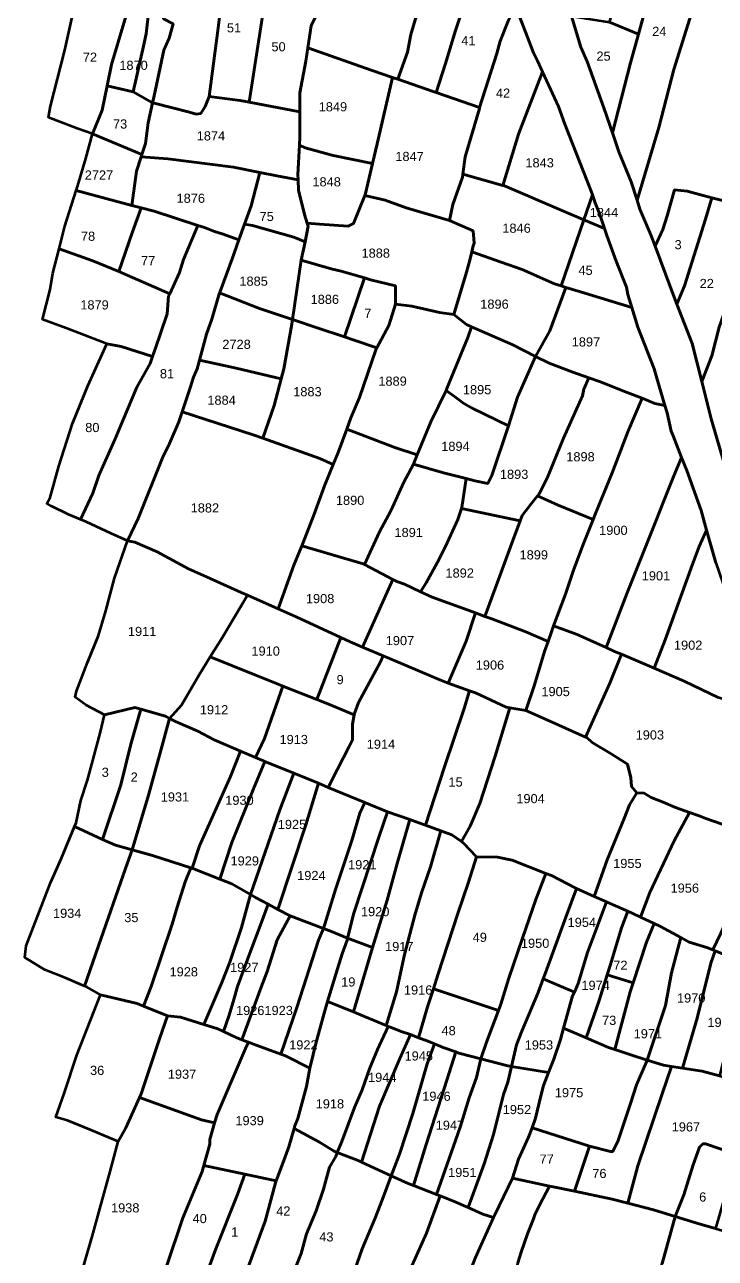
# Model space of a CAD drawing. Header units: inches. Extents: x -340598 to -226850, y -167010 to -59860.
# Drawn here: x -309323 to -299516, y -119672 to -102163 of the extents above; entities that cross this region are included whole.
import ezdxf

# ---------------------------------------------------------------- set-up
doc = ezdxf.new("R2010")
doc.units = ezdxf.units.IN
doc.header["$MEASUREMENT"] = 0
doc.layers.add('PDF6_Geometry', color=9, linetype='Continuous', true_color=0x808080)
doc.layers.add('PDF6_Text', color=7, linetype='Continuous', true_color=0xffffff)
doc.styles.add('PDF Arial', font='arial.ttf')

msp = doc.modelspace()

# ---------------------------------------------------------------- linework, layer by layer
at = {"layer": 'PDF6_Geometry', "color": 1, "lineweight": 53}
for points in [[(-304313, -99723), (-303513, -99929), (-303127, -100048), (-303234, -100276), (-303273, -100460), (-303666, -101704), (-303839, -102302), (-303887, -102553), (-304024, -102938), (-304099, -102913), (-304387, -102813), (-305301, -102492), (-305253, -102177), (-305109, -101878), (-304945, -101637), (-304930, -101599), (-304782, -101232), (-304629, -100750), (-304408, -100045)], [(-303013, -99808), (-303013, -99987), (-302830, -100623), (-302744, -100835), (-302703, -100940), (-302763, -101028), (-302859, -101202), (-302916, -101337), (-303137, -102031), (-303204, -102244), (-303348, -102716), (-303480, -103126), (-303521, -103112), (-304024, -102938), (-303887, -102553), (-303839, -102302), (-303666, -101704), (-303273, -100460), (-303234, -100276), (-303127, -100048)], [(-300352, -99965), (-300176, -100014), (-299937, -100094), (-300032, -100419), (-300176, -100882), (-300205, -100959), (-300397, -101548), (-300512, -101953), (-300609, -102298), (-301021, -102127), (-300724, -101201), (-300484, -100410)], [(-299937, -100094), (-299888, -100110), (-299849, -100120), (-299333, -100270), (-299455, -100641), (-299531, -100862), (-299829, -101923), (-300107, -102801), (-300319, -103621), (-300628, -104653), (-300712, -104393), (-300886, -103969), (-300977, -103700), (-300723, -102705), (-300609, -102298), (-300512, -101953), (-300397, -101548), (-300205, -100959), (-300176, -100882), (-300032, -100419)], [(-307521, -100876), (-307485, -100886), (-307218, -100948), (-307154, -100963), (-307273, -101542), (-307350, -102082), (-307215, -102149), (-307272, -102352), (-307349, -102526), (-307484, -103172), (-307506, -103272), (-307782, -103114), (-307638, -102468), (-307599, -102294), (-307561, -101957), (-307837, -101889), (-307658, -101320)], [(-307154, -100963), (-306783, -101050), (-306444, -101157), (-306428, -101162), (-306494, -101561), (-306580, -102246), (-306705, -103181), (-306762, -103326), (-306820, -103422), (-306887, -103432), (-306983, -103403), (-307484, -103278), (-307506, -103272), (-307484, -103172), (-307349, -102526), (-307272, -102352), (-307215, -102149), (-307350, -102082), (-307273, -101542)], [(-302703, -100940), (-302570, -101279), (-302378, -101838), (-302354, -101899), (-302454, -102099), (-302570, -102398), (-302618, -102571), (-302863, -103340), (-303480, -103126), (-303348, -102716), (-303204, -102244), (-303137, -102031), (-302916, -101337), (-302859, -101202), (-302763, -101028)], [(-306428, -101162), (-306263, -101213), (-306061, -101281), (-305793, -101355), (-305859, -101589), (-305907, -101792), (-306136, -103262), (-306262, -103239), (-306705, -103181), (-306580, -102246), (-306494, -101561)], [(-305793, -101355), (-305503, -101435), (-305119, -101521), (-305092, -101532), (-304930, -101599), (-304945, -101637), (-305109, -101878), (-305253, -102177), (-305301, -102492), (-305330, -102679), (-305416, -103132), (-305416, -103398), (-306136, -103262), (-305907, -101792), (-305859, -101589)], [(-308571, -101726), (-308227, -101796), (-308148, -101812), (-307837, -101889), (-307917, -102140), (-308090, -102729), (-308153, -103033), (-308224, -103375), (-308358, -103712), (-308580, -103635), (-308984, -103481), (-308955, -103317), (-308753, -102526), (-308648, -102054)], [(-307837, -101889), (-307561, -101957), (-307599, -102294), (-307638, -102468), (-307782, -103114), (-308153, -103033), (-308090, -102729), (-307917, -102140)], [(-302354, -101899), (-302185, -102339), (-302098, -102561), (-302041, -102677), (-301969, -102832), (-302309, -103719), (-302532, -104446), (-303101, -104284), (-303069, -104037), (-302867, -103353), (-302863, -103340), (-302618, -102571), (-302570, -102398), (-302454, -102099)], [(-301561, -102042), (-301021, -102127), (-300609, -102298), (-300723, -102705), (-300977, -103700), (-301098, -103342), (-301338, -102686), (-301425, -102484)], [(-305301, -102492), (-304387, -102813), (-304099, -102913), (-304319, -103855), (-304384, -104133), (-304944, -104019), (-305339, -103913), (-305422, -103873), (-305416, -103759), (-305416, -103556), (-305416, -103398), (-305416, -103132), (-305330, -102679)], [(-304099, -102913), (-304024, -102938), (-303521, -103112), (-303480, -103126), (-302863, -103340), (-302867, -103353), (-303069, -104037), (-303101, -104284), (-303107, -104327), (-303242, -104713), (-303289, -104944), (-303905, -104761), (-304203, -104655), (-304493, -104586), (-304482, -104559), (-304384, -104133), (-304319, -103855)], [(-301969, -102832), (-301742, -103323), (-301655, -103574), (-301280, -104528), (-301262, -104577), (-301385, -104931), (-301674, -104808), (-302511, -104452), (-302532, -104446), (-302309, -103719)], [(-308153, -103033), (-307782, -103114), (-307506, -103272), (-307570, -103558), (-307608, -103847), (-307658, -104003), (-308358, -103712), (-308224, -103375)], [(-306705, -103181), (-306262, -103239), (-306136, -103262), (-305416, -103398), (-305416, -103556), (-305416, -103759), (-305422, -103873), (-305444, -104289), (-305441, -104365), (-305742, -104309), (-305985, -104260), (-306358, -104184), (-307291, -104069), (-307669, -104040), (-307658, -104003), (-307608, -103847), (-307570, -103558), (-307506, -103272), (-307484, -103278), (-306983, -103403), (-306887, -103432), (-306820, -103422), (-306762, -103326)], [(-308358, -103712), (-307658, -104003), (-307669, -104040), (-307733, -104242), (-307802, -104727), (-308592, -104518), (-308570, -104445), (-308454, -104060)], [(-305422, -103873), (-305339, -103913), (-304944, -104019), (-304384, -104133), (-304482, -104559), (-304493, -104586), (-304655, -104983), (-304732, -105022), (-305136, -104993), (-305312, -104980), (-305348, -104858), (-305434, -104511), (-305441, -104365), (-305444, -104289)], [(-307669, -104040), (-307291, -104069), (-306358, -104184), (-305985, -104260), (-306107, -104733), (-306203, -104994), (-306280, -105216), (-306521, -105129), (-306627, -105100), (-306771, -105042), (-306866, -105011), (-307483, -104811), (-307668, -104762), (-307802, -104727), (-307733, -104242)], [(-305985, -104260), (-305742, -104309), (-305441, -104365), (-305434, -104511), (-305348, -104858), (-305312, -104980), (-305299, -105022), (-305338, -105244), (-305501, -105177), (-306088, -105013), (-306203, -104994), (-306107, -104733)], [(-303101, -104284), (-302532, -104446), (-302511, -104452), (-301674, -104808), (-301385, -104931), (-301383, -104932), (-301706, -105869), (-301798, -105840), (-302260, -105638), (-302558, -105532), (-302973, -105387), (-302953, -105301), (-302943, -105262), (-302953, -105088), (-303289, -104944), (-303242, -104713), (-303107, -104327)], [(-308592, -104518), (-307802, -104727), (-307668, -104762), (-307790, -105101), (-307988, -105668), (-308357, -105516), (-308835, -105344), (-308752, -105024)], [(-300372, -105308), (-300260, -105068), (-300202, -104875), (-300097, -104508), (-299914, -104527), (-299564, -104619), (-299654, -104923), (-299952, -105868), (-300062, -106129), (-300144, -105916)], [(-304493, -104586), (-304203, -104655), (-303905, -104761), (-303289, -104944), (-302953, -105088), (-302943, -105262), (-302953, -105301), (-302973, -105387), (-303001, -105503), (-303049, -105677), (-303231, -106275), (-303433, -106246), (-303827, -106159), (-304058, -106131), (-304058, -105870), (-304414, -105784), (-304497, -105758), (-304828, -105659), (-304972, -105630), (-305395, -105505), (-305338, -105244), (-305299, -105022), (-305312, -104980), (-305136, -104993), (-304732, -105022), (-304655, -104983)], [(-301262, -104577), (-301222, -104692), (-301155, -104856), (-301090, -105056), (-301383, -104932), (-301385, -104931)], [(-299564, -104619), (-299269, -104697), (-299145, -104730), (-298952, -104787), (-298943, -104845), (-299077, -105347), (-299125, -105520), (-299269, -105912), (-299317, -106041), (-299461, -106456), (-299567, -106861), (-299710, -107226), (-299846, -106688), (-300062, -106129), (-299952, -105868), (-299654, -104923)], [(-307668, -104762), (-307483, -104811), (-306866, -105011), (-307069, -105496), (-307126, -105679), (-307264, -105982), (-307867, -105718), (-307988, -105668), (-307790, -105101)], [(-306866, -105011), (-306771, -105042), (-306627, -105100), (-306521, -105129), (-306280, -105216), (-306376, -105486), (-306549, -105949), (-306555, -105970), (-306664, -106344), (-306741, -106556), (-306841, -106922), (-306876, -107048), (-306924, -107164), (-306972, -107319), (-307086, -107658), (-307135, -107801), (-307269, -108109), (-307365, -108312), (-307711, -109171), (-307865, -109489), (-308096, -109383), (-308452, -109219), (-308529, -109187), (-308356, -108814), (-308269, -108563), (-308039, -108042), (-307731, -107309), (-307539, -106972), (-307507, -106874), (-307462, -106740), (-307395, -106547), (-307299, -106267), (-307280, -106017), (-307264, -105982), (-307126, -105679), (-307069, -105496)], [(-306280, -105216), (-306203, -104994), (-306088, -105013), (-305501, -105177), (-305338, -105244), (-305395, -105505), (-305520, -106347), (-305991, -106190), (-306555, -105970), (-306549, -105949), (-306376, -105486)], [(-301383, -104932), (-301090, -105056), (-301058, -105155), (-300923, -105521), (-300779, -105888), (-300760, -105994), (-300702, -106177), (-301433, -105956), (-301637, -105891), (-301706, -105869)], [(-308835, -105344), (-308357, -105516), (-307988, -105668), (-307867, -105718), (-307264, -105982), (-307280, -106017), (-307299, -106267), (-307395, -106547), (-307462, -106740), (-307507, -106874), (-307953, -106731), (-308155, -106692), (-308732, -106471), (-309069, -106346), (-308963, -105921), (-308925, -105690)], [(-302973, -105387), (-302558, -105532), (-302260, -105638), (-301798, -105840), (-301706, -105869), (-301637, -105891), (-301865, -106506), (-302068, -106872), (-302394, -106708), (-302980, -106449), (-303048, -106419), (-303231, -106275), (-303049, -105677), (-303001, -105503)], [(-305395, -105505), (-304972, -105630), (-304828, -105659), (-304497, -105758), (-304783, -106595), (-305154, -106469), (-305520, -106347)], [(-304497, -105758), (-304414, -105784), (-304058, -105870), (-304058, -106131), (-304154, -106430), (-304322, -106748), (-304645, -106642), (-304783, -106595)], [(-301637, -105891), (-301433, -105956), (-300702, -106177), (-300615, -106457), (-300384, -107045), (-300345, -107180), (-300232, -107567), (-300374, -107537), (-300557, -107465), (-300768, -107383), (-301163, -107228), (-301312, -107175), (-301538, -107094), (-301875, -106968), (-302068, -106872), (-301865, -106506)], [(-299269, -105912), (-298395, -106287), (-298470, -106629), (-298605, -107169), (-298641, -107338), (-298662, -107439), (-298876, -108477), (-299181, -108385), (-299396, -108366), (-299431, -108259), (-299576, -107758), (-299710, -107226), (-299567, -106861), (-299461, -106456), (-299317, -106041)], [(-306555, -105970), (-305991, -106190), (-305520, -106347), (-305529, -106411), (-305645, -107048), (-305681, -107189), (-306318, -107038), (-306841, -106922), (-306741, -106556), (-306664, -106344)], [(-304058, -106131), (-303827, -106159), (-303433, -106246), (-303231, -106275), (-303048, -106419), (-302980, -106449), (-303029, -106603), (-303327, -107326), (-303340, -107355), (-303557, -107799), (-303748, -108266), (-304067, -108166), (-304751, -107902), (-304692, -107742), (-304567, -107452), (-304337, -106777), (-304322, -106748), (-304154, -106430)], [(-305520, -106347), (-305154, -106469), (-304783, -106595), (-304645, -106642), (-304322, -106748), (-304337, -106777), (-304567, -107452), (-304692, -107742), (-304751, -107902), (-304874, -108234), (-304944, -108405), (-305134, -108320), (-305940, -108032), (-305779, -107569), (-305681, -107189), (-305645, -107048), (-305529, -106411)], [(-302980, -106449), (-302394, -106708), (-302068, -106872), (-302326, -107451), (-302451, -107856), (-302971, -107606), (-303086, -107538), (-303221, -107442), (-303340, -107355), (-303327, -107326), (-303029, -106603)], [(-308155, -106692), (-307953, -106731), (-307507, -106874), (-307539, -106972), (-307731, -107309), (-308039, -108042), (-308269, -108563), (-308356, -108814), (-308529, -109187), (-308702, -109113), (-308942, -108998), (-309009, -108959), (-308961, -108872), (-308837, -108429), (-308645, -107821), (-308424, -107290)], [(-306841, -106922), (-306318, -107038), (-305681, -107189), (-305779, -107569), (-305940, -108032), (-306077, -107983), (-307086, -107658), (-306972, -107319), (-306924, -107164), (-306876, -107048)], [(-302068, -106872), (-301875, -106968), (-301538, -107094), (-301312, -107175), (-301384, -107335), (-301403, -107431), (-301672, -108029), (-301903, -108598), (-302018, -108820), (-302041, -108849), (-302133, -108965), (-302258, -109129), (-302286, -109204), (-303119, -109029), (-303114, -109014), (-303053, -108606), (-302932, -108637), (-302749, -108676), (-302691, -108560), (-302451, -107856), (-302326, -107451)], [(-301312, -107175), (-301163, -107228), (-300768, -107383), (-300557, -107465), (-300759, -107942), (-300979, -108521), (-301219, -109099), (-301253, -109184), (-301748, -108984), (-302041, -108849), (-302018, -108820), (-301903, -108598), (-301672, -108029), (-301403, -107431), (-301384, -107335)], [(-303340, -107355), (-303221, -107442), (-303086, -107538), (-302971, -107606), (-302451, -107856), (-302691, -108560), (-302749, -108676), (-302932, -108637), (-303053, -108606), (-303374, -108522), (-303803, -108399), (-303797, -108387), (-303748, -108266), (-303557, -107799)], [(-300557, -107465), (-300374, -107537), (-300232, -107567), (-300201, -107672), (-300143, -107932), (-300114, -107999), (-299995, -108304), (-300104, -108568), (-300258, -108945), (-300354, -109186), (-300767, -110228), (-301068, -111003), (-301478, -110816), (-301813, -110697), (-301642, -110247), (-301536, -109919), (-301402, -109562), (-301253, -109184), (-301219, -109099), (-300979, -108521), (-300759, -107942)], [(-307086, -107658), (-306077, -107983), (-305940, -108032), (-305134, -108320), (-304944, -108405), (-305067, -108706), (-305211, -109111), (-305326, -109401), (-305389, -109559), (-305499, -109835), (-305726, -110453), (-306160, -110260), (-306249, -110221), (-306739, -109999), (-306999, -109884), (-307441, -109643), (-307759, -109508), (-307865, -109489), (-307711, -109171), (-307365, -108312), (-307269, -108109), (-307135, -107801)], [(-304751, -107902), (-304067, -108166), (-303748, -108266), (-303797, -108387), (-303803, -108399), (-303941, -108657), (-304124, -109062), (-304287, -109362), (-304499, -109825), (-304518, -109815), (-305389, -109559), (-305326, -109401), (-305211, -109111), (-305067, -108706), (-304944, -108405), (-304874, -108234)], [(-299995, -108304), (-299922, -108491), (-299719, -109060), (-299640, -109338), (-299748, -109571), (-299844, -109832), (-300228, -110893), (-300383, -111297), (-300516, -111240), (-300849, -111099), (-300949, -111057), (-301068, -111003), (-300767, -110228), (-300354, -109186), (-300258, -108945), (-300104, -108568)], [(-303053, -108606), (-303114, -109014), (-303119, -109029), (-303172, -109187), (-303325, -109515), (-303441, -109756), (-303623, -110084), (-303703, -110210), (-303931, -110104), (-304037, -110065), (-304094, -110035), (-304499, -109825), (-304287, -109362), (-304124, -109062), (-303941, -108657), (-303803, -108399), (-303374, -108522)], [(-302041, -108849), (-301748, -108984), (-301253, -109184), (-301402, -109562), (-301536, -109919), (-301642, -110247), (-301813, -110697), (-301844, -110778), (-301891, -110916), (-302209, -110778), (-302690, -110595), (-302788, -110560), (-302575, -109987), (-302393, -109486), (-302286, -109204), (-302258, -109129), (-302133, -108965)], [(-303119, -109029), (-302286, -109204), (-302393, -109486), (-302575, -109987), (-302788, -110560), (-302923, -110510), (-303537, -110287), (-303703, -110210), (-303623, -110084), (-303441, -109756), (-303325, -109515), (-303172, -109187)], [(-299640, -109338), (-299507, -109802), (-299363, -110227), (-299151, -110892), (-299006, -111374), (-298939, -111606), (-298910, -111760), (-298939, -111866), (-299044, -111856), (-299093, -111837), (-299477, -111712), (-299958, -111481), (-300383, -111297), (-300228, -110893), (-299844, -109832), (-299748, -109571)], [(-307865, -109489), (-307759, -109508), (-307441, -109643), (-306999, -109884), (-306739, -109999), (-306249, -110221), (-306160, -110260), (-306518, -110867), (-306687, -111137), (-306844, -111388), (-307094, -111822), (-307265, -112009), (-307325, -111977), (-307672, -111877), (-307758, -111852), (-308190, -111958), (-308450, -111823), (-308604, -111707), (-308585, -111621), (-308431, -111216), (-308277, -110830), (-308172, -110482), (-308047, -110019)], [(-305389, -109559), (-304518, -109815), (-304499, -109825), (-304094, -110035), (-304525, -110997), (-304700, -110924), (-304833, -110862), (-305469, -110568), (-305726, -110453), (-305499, -109835)], [(-304094, -110035), (-304037, -110065), (-303931, -110104), (-303703, -110210), (-303537, -110287), (-302923, -110510), (-303055, -110914), (-303308, -111507), (-303430, -111463), (-304055, -111194), (-304231, -111120), (-304525, -110997)], [(-306160, -110260), (-305726, -110453), (-305469, -110568), (-304833, -110862), (-305173, -111740), (-305657, -111549), (-305748, -111513), (-306056, -111388), (-306687, -111137), (-306518, -110867)], [(-302923, -110510), (-302788, -110560), (-302690, -110595), (-302209, -110778), (-301891, -110916), (-301940, -111058), (-302084, -111530), (-302208, -111897), (-302435, -111858), (-302487, -111849), (-302920, -111646), (-303007, -111615), (-303308, -111507), (-303055, -110914)], [(-301813, -110697), (-301478, -110816), (-301068, -111003), (-300949, -111057), (-300849, -111099), (-301016, -111510), (-301362, -112273), (-301833, -112061), (-302208, -111897), (-302084, -111530), (-301940, -111058), (-301891, -110916), (-301844, -110778)], [(-304833, -110862), (-304700, -110924), (-304525, -110997), (-304231, -111120), (-304277, -111213), (-304584, -111782), (-304642, -111937), (-304646, -111958), (-305017, -111802), (-305173, -111740)], [(-306687, -111137), (-306056, -111388), (-305748, -111513), (-305657, -111549), (-305920, -112294), (-306044, -112564), (-306257, -112473), (-306632, -112314), (-306863, -112189), (-307180, -112054), (-307265, -112009), (-307094, -111822), (-306844, -111388)], [(-304231, -111120), (-304055, -111194), (-303430, -111463), (-303308, -111507), (-303007, -111615), (-303084, -111868), (-303362, -112698), (-303633, -113523), (-303727, -113489), (-303855, -113444), (-304170, -113335), (-304494, -113202), (-304804, -113075), (-305015, -112987), (-304882, -112728), (-304718, -112419), (-304670, -112313), (-304670, -112091), (-304646, -111958), (-304642, -111937), (-304584, -111782), (-304277, -111213)], [(-305657, -111549), (-305173, -111740), (-305017, -111802), (-304646, -111958), (-304670, -112091), (-304670, -112313), (-304718, -112419), (-304882, -112728), (-305015, -112987), (-305151, -112930), (-305503, -112787), (-305912, -112620), (-305930, -112613), (-306044, -112564), (-305920, -112294)], [(-303007, -111615), (-302920, -111646), (-302487, -111849), (-302435, -111858), (-302641, -112543), (-302862, -113218), (-302996, -113537), (-303120, -113758), (-303256, -113662), (-303412, -113605), (-303633, -113523), (-303362, -112698), (-303084, -111868)], [(-308190, -111958), (-307758, -111852), (-307672, -111877), (-307815, -112372), (-307959, -112951), (-308216, -113727), (-308615, -113544), (-308593, -113492), (-308526, -113173), (-308430, -112884), (-308353, -112604), (-308248, -112199)], [(-307672, -111877), (-307325, -111977), (-307265, -112009), (-307401, -112498), (-307565, -113096), (-307797, -113875), (-308035, -113810), (-308216, -113727), (-307959, -112951), (-307815, -112372)], [(-302435, -111858), (-302208, -111897), (-301833, -112061), (-301362, -112273), (-301343, -112282), (-301266, -112350), (-300996, -112513), (-300765, -112658), (-300717, -112851), (-300708, -112976), (-300631, -113063), (-300736, -113236), (-300813, -113429), (-301053, -114018), (-301235, -114534), (-301486, -114422), (-301505, -114413), (-301842, -114240), (-301923, -114208), (-302400, -114019), (-302611, -113980), (-302909, -113971), (-303092, -113778), (-303120, -113758), (-302996, -113537), (-302862, -113218), (-302641, -112543)], [(-307265, -112009), (-307180, -112054), (-306863, -112189), (-306632, -112314), (-306257, -112473), (-306401, -112835), (-306843, -113819), (-306945, -114135), (-306964, -114129), (-307506, -113954), (-307797, -113875), (-307565, -113096), (-307401, -112498)], [(-306257, -112473), (-306044, -112564), (-305930, -112613), (-305912, -112620), (-306074, -113008), (-306381, -113770), (-306550, -114290), (-306910, -114146), (-306945, -114135), (-306843, -113819), (-306401, -112835)], [(-305912, -112620), (-305503, -112787), (-305699, -113307), (-306118, -114509), (-306381, -114358), (-306550, -114290), (-306381, -113770), (-306074, -113008)], [(-305503, -112787), (-305151, -112930), (-305333, -113519), (-305728, -114719), (-305866, -114645), (-306044, -114551), (-306118, -114509), (-305699, -113307)], [(-305151, -112930), (-305015, -112987), (-304804, -113075), (-304494, -113202), (-304564, -113354), (-304679, -113740), (-304909, -114435), (-305081, -114990), (-305554, -114811), (-305728, -114719), (-305333, -113519)], [(-300631, -113063), (-300525, -113072), (-300429, -113130), (-300255, -113198), (-300082, -113275), (-299883, -113343), (-300101, -113747), (-300447, -114480), (-300577, -114831), (-300687, -114779), (-300761, -114746), (-300966, -114654), (-301060, -114612), (-301235, -114534), (-301053, -114018), (-300813, -113429), (-300736, -113236)], [(-304494, -113202), (-304170, -113335), (-304294, -113692), (-304650, -114772), (-304738, -115127), (-304967, -115033), (-305081, -114990), (-304909, -114435), (-304679, -113740), (-304564, -113354)], [(-304170, -113335), (-303855, -113444), (-304035, -114068), (-304178, -114589), (-304385, -115262), (-304738, -115127), (-304650, -114772), (-304294, -113692)], [(-303855, -113444), (-303727, -113489), (-303633, -113523), (-303412, -113605), (-303563, -114116), (-303688, -114482), (-303784, -114801), (-303928, -115360), (-304043, -115890), (-304188, -116367), (-304610, -116190), (-304655, -116172), (-304447, -115466), (-304385, -115262), (-304178, -114589), (-304035, -114068)], [(-299883, -113343), (-299746, -113390), (-299649, -113429), (-299218, -113582), (-299217, -113583), (-299082, -113650), (-298981, -113684), (-299130, -114132), (-299322, -114788), (-299437, -115058), (-299554, -115295), (-299639, -115261), (-299889, -115184), (-300006, -115120), (-300293, -114962), (-300387, -114919), (-300577, -114831), (-300447, -114480), (-300101, -113747)], [(-308615, -113544), (-308216, -113727), (-308035, -113810), (-307797, -113875), (-307891, -114137), (-308275, -115237), (-308474, -115810), (-308746, -115691), (-309035, -115575), (-309323, -115402), (-309304, -115238), (-308958, -114340), (-308805, -114003)], [(-303412, -113605), (-303256, -113662), (-303120, -113758), (-303092, -113778), (-302909, -113971), (-303025, -114347), (-303169, -114762), (-303457, -115649), (-303519, -115847), (-303601, -116102), (-303729, -116541), (-303847, -116497), (-303975, -116450), (-304129, -116392), (-304160, -116379), (-304188, -116367), (-304043, -115890), (-303928, -115360), (-303784, -114801), (-303688, -114482), (-303563, -114116)], [(-298981, -113684), (-298649, -113795), (-298351, -113920), (-298151, -113994), (-297985, -114624), (-297947, -114735), (-298004, -114855), (-298023, -114894), (-298148, -115405), (-298258, -115891), (-298446, -115839), (-298469, -115828), (-298706, -115714), (-299049, -115527), (-299254, -115415), (-299518, -115309), (-299554, -115295), (-299437, -115058), (-299322, -114788), (-299130, -114132)], [(-307797, -113875), (-307506, -113954), (-306964, -114129), (-307045, -114330), (-307160, -114687), (-307227, -114928), (-307525, -115815), (-307638, -116092), (-307726, -116056), (-308246, -115931), (-308438, -115825), (-308474, -115810), (-308275, -115237), (-307891, -114137)], [(-302909, -113971), (-302611, -113980), (-302400, -114019), (-301923, -114208), (-302063, -114578), (-302255, -115128), (-302447, -115697), (-302562, -116063), (-302595, -116152), (-303519, -115847), (-303457, -115649), (-303169, -114762), (-303025, -114347)], [(-306964, -114129), (-306945, -114135), (-306910, -114146), (-306550, -114290), (-306381, -114358), (-306118, -114509), (-306246, -114975), (-306409, -115467), (-306524, -115757), (-306780, -116351), (-307111, -116249), (-307294, -116230), (-307638, -116092), (-307525, -115815), (-307227, -114928), (-307160, -114687), (-307045, -114330)], [(-301923, -114208), (-301842, -114240), (-301505, -114413), (-301486, -114422), (-301639, -114828), (-301927, -115619), (-301959, -115703), (-302033, -115899), (-302264, -116449), (-302340, -116642), (-302411, -116950), (-302465, -116941), (-302845, -116840), (-302764, -116603), (-302595, -116152), (-302562, -116063), (-302447, -115697), (-302255, -115128), (-302063, -114578)], [(-301486, -114422), (-301235, -114534), (-301060, -114612), (-301331, -115330), (-301466, -115773), (-301518, -115892), (-301959, -115703), (-301927, -115619), (-301639, -114828)], [(-306118, -114509), (-306044, -114551), (-305866, -114645), (-305967, -114917), (-306111, -115303), (-306303, -115815), (-306351, -115998), (-306418, -116220), (-306499, -116453), (-306582, -116413), (-306780, -116351), (-306524, -115757), (-306409, -115467), (-306246, -114975)], [(-305866, -114645), (-305728, -114719), (-305554, -114811), (-305736, -115149), (-305880, -115602), (-305967, -115824), (-306241, -116569), (-306322, -116538), (-306499, -116453), (-306418, -116220), (-306351, -115998), (-306303, -115815), (-306111, -115303), (-305967, -114917)], [(-301060, -114612), (-300966, -114654), (-300761, -114746), (-300851, -114982), (-301004, -115503), (-301050, -115647), (-301168, -116014), (-301352, -116543), (-301671, -116406), (-301543, -115947), (-301518, -115892), (-301466, -115773), (-301331, -115330)], [(-305554, -114811), (-305081, -114990), (-305149, -115158), (-305370, -115833), (-305457, -116113), (-305686, -116774), (-306072, -116634), (-306146, -116606), (-306151, -116604), (-306241, -116569), (-305967, -115824), (-305880, -115602), (-305736, -115149)], [(-300761, -114746), (-300687, -114779), (-300577, -114831), (-300387, -114919), (-300495, -115184), (-300684, -115763), (-301050, -115647), (-301004, -115503), (-300851, -114982)], [(-305081, -114990), (-304967, -115033), (-304738, -115127), (-304746, -115158), (-304813, -115351), (-304880, -115563), (-305022, -116027), (-305072, -116190), (-305187, -116624), (-305264, -116933), (-305272, -116973), (-305620, -116798), (-305686, -116774), (-305457, -116113), (-305370, -115833), (-305149, -115158)], [(-300387, -114919), (-300293, -114962), (-300006, -115120), (-300139, -115618), (-300225, -116081), (-300486, -116857), (-300715, -116785), (-300944, -116709), (-300725, -115889), (-300684, -115763), (-300495, -115184)], [(-304738, -115127), (-304385, -115262), (-304447, -115466), (-304655, -116172), (-305022, -116027), (-304880, -115563), (-304813, -115351), (-304746, -115158)], [(-300006, -115120), (-299889, -115184), (-299639, -115261), (-299554, -115295), (-299518, -115309), (-299581, -115483), (-299773, -116264), (-299983, -116973), (-300137, -116948), (-300253, -116930), (-300486, -116857), (-300225, -116081), (-300139, -115618)], [(-299518, -115309), (-299254, -115415), (-299049, -115527), (-299215, -116100), (-299350, -116650), (-299458, -117082), (-299705, -117016), (-299983, -116973), (-299773, -116264), (-299581, -115483)], [(-301959, -115703), (-301518, -115892), (-301543, -115947), (-301671, -116406), (-301715, -116564), (-301811, -116844), (-301885, -117036), (-302411, -116950), (-302340, -116642), (-302264, -116449), (-302033, -115899)], [(-301050, -115647), (-300684, -115763), (-300725, -115889), (-300944, -116709), (-301033, -116680), (-301352, -116543), (-301168, -116014)], [(-303519, -115847), (-302595, -116152), (-302764, -116603), (-302845, -116840), (-303158, -116758), (-303200, -116743), (-303379, -116681), (-303504, -116629), (-303610, -116585), (-303729, -116541), (-303601, -116102)], [(-308246, -115931), (-307726, -116056), (-307638, -116092), (-307294, -116230), (-307409, -116558), (-307668, -117339), (-307691, -117390), (-307889, -117821), (-307995, -118014), (-308197, -117928), (-308379, -117851), (-308716, -117716), (-308880, -117668), (-308764, -117330), (-308582, -116790)], [(-305022, -116027), (-304655, -116172), (-304610, -116190), (-304188, -116367), (-304160, -116379), (-304312, -116710), (-304427, -116980), (-304533, -117279), (-304638, -117530), (-304821, -118013), (-304884, -118168), (-304936, -118148), (-305138, -118022), (-305495, -117827), (-305485, -117791), (-305446, -117685), (-305321, -117232), (-305272, -116973), (-305264, -116933), (-305187, -116624), (-305072, -116190)], [(-307294, -116230), (-307111, -116249), (-306780, -116351), (-306582, -116413), (-306499, -116453), (-306322, -116538), (-306241, -116569), (-306151, -116604), (-306146, -116606), (-306187, -116692), (-306591, -117628), (-306626, -117747), (-306812, -117705), (-307691, -117390), (-307668, -117339), (-307409, -116558)], [(-304160, -116379), (-304129, -116392), (-303975, -116450), (-303847, -116497), (-303995, -116836), (-304283, -117511), (-304541, -118305), (-304590, -118282), (-304884, -118168), (-304821, -118013), (-304638, -117530), (-304533, -117279), (-304427, -116980), (-304312, -116710)], [(-301671, -116406), (-301352, -116543), (-301033, -116680), (-300944, -116709), (-300715, -116785), (-300486, -116857), (-300494, -116882), (-300638, -117210), (-300715, -117461), (-300897, -118001), (-300974, -118155), (-301003, -118155), (-301301, -118078), (-302119, -117819), (-302071, -117683), (-301994, -117365), (-301955, -117220), (-301885, -117036), (-301811, -116844), (-301715, -116564)], [(-306146, -116606), (-306072, -116634), (-305686, -116774), (-305620, -116798), (-305272, -116973), (-305321, -117232), (-305446, -117685), (-305485, -117791), (-305495, -117827), (-305571, -118090), (-305657, -118322), (-305752, -118572), (-306195, -118478), (-306778, -118353), (-306696, -118052), (-306696, -117985), (-306626, -117747), (-306591, -117628), (-306187, -116692)], [(-303847, -116497), (-303729, -116541), (-303610, -116585), (-303504, -116629), (-303610, -116912), (-303811, -117617), (-304003, -118195), (-304119, -118499), (-304541, -118305), (-304283, -117511), (-303995, -116836)], [(-303504, -116629), (-303379, -116681), (-303200, -116743), (-303331, -117144), (-303408, -117395), (-303628, -118070), (-303802, -118640), (-303878, -118610), (-304119, -118499), (-304003, -118195), (-303811, -117617), (-303610, -116912)], [(-303200, -116743), (-303158, -116758), (-302845, -116840), (-302908, -117105), (-303013, -117394), (-303138, -117809), (-303234, -118079), (-303476, -118766), (-303802, -118640), (-303628, -118070), (-303408, -117395), (-303331, -117144)], [(-302845, -116840), (-302465, -116941), (-302411, -116950), (-302465, -117172), (-302523, -117346), (-302667, -117915), (-302801, -118330), (-303026, -118952), (-303234, -118860), (-303424, -118786), (-303476, -118766), (-303234, -118079), (-303138, -117809), (-303013, -117394), (-302908, -117105)], [(-302411, -116950), (-301885, -117036), (-301955, -117220), (-301994, -117365), (-302071, -117683), (-302119, -117819), (-302167, -117953), (-302311, -118262), (-302397, -118532), (-302647, -119053), (-302664, -119091), (-302820, -119043), (-303026, -118952), (-302801, -118330), (-302667, -117915), (-302523, -117346), (-302465, -117172)], [(-300486, -116857), (-300253, -116930), (-300137, -116948), (-300272, -117335), (-300618, -118357), (-300757, -118889), (-300983, -118830), (-301515, -118720), (-301301, -118078), (-301003, -118155), (-300974, -118155), (-300897, -118001), (-300715, -117461), (-300638, -117210), (-300494, -116882)], [(-300137, -116948), (-299983, -116973), (-299705, -117016), (-299458, -117082), (-299195, -117151), (-298919, -117242), (-298964, -117373), (-299166, -118009), (-299224, -118192), (-299656, -118048), (-299695, -118048), (-299743, -118096), (-299829, -118347), (-299964, -118772), (-300086, -119079), (-300396, -118984), (-300757, -118889), (-300618, -118357), (-300272, -117335)], [(-307691, -117390), (-306812, -117705), (-306626, -117747), (-306696, -117985), (-306696, -118052), (-306778, -118353), (-306802, -118438), (-307061, -119065), (-307080, -119113), (-307311, -119788), (-307340, -119914), (-307359, -120020), (-307551, -120348), (-307686, -120290), (-308061, -120184), (-308588, -120115), (-308513, -119866), (-308350, -119316), (-308254, -118969), (-308110, -118439), (-307995, -118014), (-307889, -117821)], [(-305495, -117827), (-305138, -118022), (-304936, -118148), (-304884, -118168), (-304907, -118225), (-304994, -118379), (-305080, -118688), (-305186, -118996), (-305320, -119324), (-305397, -119604), (-305635, -120193), (-306214, -120000), (-306137, -119759), (-305907, -119142), (-305763, -118601), (-305752, -118572), (-305657, -118322), (-305571, -118090)], [(-301301, -118078), (-301515, -118720), (-301820, -118657), (-301872, -118646), (-302397, -118532), (-302311, -118262), (-302167, -117953), (-302119, -117819)], [(-304884, -118168), (-304590, -118282), (-304541, -118305), (-304119, -118499), (-304243, -118832), (-304349, -119112), (-304532, -119536), (-304810, -120337), (-304902, -120589), (-304993, -120559), (-305387, -120434), (-305512, -120299), (-305608, -120202), (-305635, -120193), (-305397, -119604), (-305320, -119324), (-305186, -118996), (-305080, -118688), (-304994, -118379), (-304907, -118225)], [(-299224, -118192), (-299243, -118251), (-299320, -118578), (-299514, -119250), (-299733, -119186), (-300086, -119079), (-299964, -118772), (-299829, -118347), (-299743, -118096), (-299695, -118048), (-299656, -118048)], [(-306778, -118353), (-306195, -118478), (-306302, -118766), (-306609, -119537), (-306840, -120165), (-306887, -120145), (-307359, -120020), (-307340, -119914), (-307311, -119788), (-307080, -119113), (-307061, -119065), (-306802, -118438)], [(-306195, -118478), (-305752, -118572), (-305763, -118601), (-305907, -119142), (-306137, -119759), (-306214, -120000), (-306445, -120328), (-306840, -120165), (-306609, -119537), (-306302, -118766)], [(-304119, -118499), (-303878, -118610), (-303802, -118640), (-303476, -118766), (-303424, -118786), (-303618, -119314), (-303820, -119767), (-303925, -120095), (-304098, -120626), (-304156, -120832), (-304213, -120819), (-304564, -120702), (-304902, -120589), (-304810, -120337), (-304532, -119536), (-304349, -119112), (-304243, -118832)], [(-301872, -118646), (-302012, -118918), (-302079, -119053), (-302099, -119110), (-302185, -119323), (-302271, -119583), (-302319, -119737), (-302473, -120239), (-302579, -120615), (-302617, -120741), (-302778, -121281), (-302982, -121213), (-303271, -121107), (-303357, -121030), (-303290, -120683), (-303098, -120114), (-302925, -119670), (-302664, -119091), (-302647, -119053), (-302397, -118532)], [(-303424, -118786), (-303234, -118860), (-303026, -118952), (-302820, -119043), (-302664, -119091), (-302925, -119670), (-303098, -120114), (-303290, -120683), (-303357, -121030), (-303492, -120992), (-303870, -120901), (-304156, -120832), (-304098, -120626), (-303925, -120095), (-303820, -119767), (-303618, -119314)], [(-299514, -119250), (-299069, -119379), (-298454, -119533), (-298329, -119562), (-298376, -119726), (-298386, -119870), (-298463, -120150), (-298480, -120245), (-298482, -120256), (-298770, -120912), (-298847, -121066), (-298869, -121131), (-299222, -120989), (-299491, -120903), (-299943, -120768), (-300505, -120559), (-300482, -120518), (-300271, -119746), (-300086, -119079), (-299733, -119186)]]:
    msp.add_lwpolyline(points, close=True, dxfattribs=at)
for points in [[(-299507, -109802), (-299640, -109338), (-299719, -109060), (-299922, -108491), (-299995, -108304), (-300114, -107999), (-300143, -107932), (-300201, -107672), (-300232, -107567), (-300345, -107180), (-300384, -107045), (-300615, -106457), (-300702, -106177), (-300760, -105994), (-300779, -105888), (-300923, -105521), (-301058, -105155), (-301090, -105056), (-301155, -104856), (-301222, -104692), (-301262, -104577), (-301280, -104528), (-301655, -103574), (-301742, -103323), (-301969, -102832), (-302041, -102677), (-302098, -102561), (-302185, -102339), (-302354, -101899)], [(-301561, -102042), (-301425, -102484), (-301338, -102686), (-301098, -103342), (-300977, -103700), (-300886, -103969), (-300712, -104393), (-300628, -104653), (-300587, -104779), (-300433, -105145), (-300372, -105308), (-300144, -105916), (-300062, -106129), (-299846, -106688), (-299710, -107226), (-299576, -107758), (-299431, -108259)], [(-297367, -101970), (-297517, -102354), (-297540, -102414), (-297693, -102867), (-297828, -103292), (-297972, -103899), (-298058, -104322), (-298154, -104295), (-298520, -104208), (-299039, -104141), (-299106, -104315), (-299269, -104697), (-299564, -104619), (-299914, -104527), (-300097, -104508), (-300202, -104875), (-300260, -105068), (-300372, -105308), (-300433, -105145), (-300587, -104779), (-300628, -104653), (-300319, -103621), (-300107, -102801), (-299829, -101923)], [(-299218, -113582), (-299649, -113429), (-299746, -113390), (-299883, -113343), (-300082, -113275), (-300255, -113198), (-300429, -113130), (-300525, -113072), (-300631, -113063), (-300708, -112976), (-300717, -112851), (-300765, -112658), (-300996, -112513), (-301266, -112350), (-301343, -112282), (-301362, -112273), (-301016, -111510), (-300849, -111099), (-300516, -111240), (-300383, -111297), (-299958, -111481), (-299477, -111712)], [(-302319, -119737), (-302271, -119583), (-302185, -119323), (-302099, -119110), (-302079, -119053), (-302012, -118918), (-301872, -118646), (-301820, -118657), (-301515, -118720), (-300983, -118830), (-300757, -118889), (-300396, -118984), (-300086, -119079), (-300271, -119746)]]:
    msp.add_lwpolyline(points, dxfattribs=at)

# ---------------------------------------------------------------- texts
at = {"layer": 'PDF6_Text', "color": 4, "attachment_point": 7, "rotation": 0.0321, "style": 'PDF Arial'}
for s, insert, char_height in [('51', (-306452, -102274), 129.9), ('24', (-300413, -102322), 129.9), ('50', (-305819, -102543), 129.9), ('41', (-303123, -102454), 129.9), ('72', (-308497, -102689), 129.9), ('25', (-301205, -102676), 129.9), ('1870', (-307979, -102806), 129.9), ('42', (-302632, -103199), 129.9), ('1849', (-305148, -103395), 129.9), ('73', (-308069, -103639), 129.9), ('1874', (-306880, -103808), 129.9), ('1847', (-304060, -104100), 129.9), ('1843', (-302213, -104190), 129.9), ('2727', (-308470, -104362), 129.9), ('1848', (-305237, -104460), 129.9), ('1876', (-307166, -104693), 129.9), ('75', (-305987, -104951), 129.9), ('1844', (-301299, -104896), 129.9), ('1846', (-302541, -105118), 129.9), ('78', (-308524, -105232), 129.9), ('3', (-300095, -105352), 130), ('1888', (-304540, -105472), 129.9), ('77', (-307671, -105577), 129.9), ('1885', (-306274, -105870), 129.9), ('45', (-301460, -105716), 129.9), ('22', (-299739, -105901), 129.9), ('1879', (-308533, -106207), 129.9), ('1886', (-305263, -106128), 129.9), ('1896', (-302854, -106196), 129.9), ('7', (-304500, -106324), 130), ('1897', (-301555, -106732), 129.9), ('2728', (-306516, -106766), 129.9), ('81', (-307403, -107183), 129.9), ('1883', (-305510, -107439), 129.9), ('1889', (-304301, -107289), 129.9), ('1895', (-303101, -107410), 129.9), ('1884', (-306729, -107559), 129.9), ('80', (-308463, -107947), 129.9), ('1894', (-303408, -108214), 129.9), ('1898', (-301633, -108362), 129.9), ('1893', (-302575, -108611), 129.9), ('1890', (-304904, -108980), 129.9), ('1882', (-306966, -109088), 129.9), ('1891', (-304072, -109437), 129.9), ('1900', (-301166, -109406), 129.9), ('1899', (-302296, -109754), 129.9), ('1892', (-303348, -110012), 129.9), ('1901', (-300561, -110052), 129.9), ('1908', (-305330, -110375), 129.9), ('1911', (-307857, -110841), 129.9), ('1910', (-306103, -111120), 129.9), ('1907', (-304196, -110971), 129.9), ('1902', (-300104, -111036), 129.9), ('1906', (-302918, -111318), 129.9), ('9', (-304894, -111525), 130), ('1905', (-301986, -111695), 129.9), ('1912', (-306836, -111953), 129.9), ('1903', (-300648, -112310), 129.9), ('1913', (-305704, -112375), 129.9), ('1914', (-304466, -112442), 129.9), ('3', (-308229, -112840), 130), ('2', (-307818, -112906), 130), ('15', (-303306, -112979), 129.9), ('1931', (-307391, -113190), 129.9), ('1930', (-306475, -113237), 129.9), ('1904', (-302342, -113214), 129.9), ('1925', (-305729, -113580), 129.9), ('1929', (-306400, -114098), 129.9), ('1921', (-304731, -114152), 129.9), ('1955', (-300967, -114134), 129.9), ('1924', (-305454, -114305), 129.9), ('1956', (-300152, -114484), 129.9), ('1934', (-308921, -114841), 129.9), ('35', (-307909, -114902), 129.9), ('1920', (-304548, -114818), 129.9), ('1954', (-301614, -114970), 129.9), ('1917', (-304206, -115313), 129.9), ('49', (-302962, -115182), 129.9), ('1950', (-302277, -115267), 129.9), ('1928', (-307266, -115672), 129.9), ('1927', (-306406, -115609), 129.9), ('72', (-300965, -115577), 129.9), ('19', (-304829, -115816), 129.9), ('1974', (-301418, -115864), 129.9), ('1916', (-303938, -115930), 129.9), ('1970', (-300061, -116044), 129.9), ('19261923', (-306322, -116221), 129.9), ('73', (-301125, -116361), 129.9), ('1969', (-299629, -116390), 129.9), ('48', (-303404, -116507), 129.9), ('1971', (-300676, -116551), 129.9), ('1922', (-305567, -116709), 129.9), ('1953', (-302223, -116710), 129.9), ('1945', (-303929, -116866), 129.9), ('36', (-308395, -117071), 129.9), ('1937', (-307290, -117125), 129.9), ('1944', (-304447, -117170), 129.9), ('1946', (-303678, -117438), 129.9), ('1975', (-301795, -117387), 129.9), ('1918', (-305191, -117546), 129.9), ('1939', (-306331, -117784), 129.9), ('1952', (-302535, -117627), 129.9), ('1947', (-303487, -117849), 129.9), ('1967', (-300136, -117873), 129.9), ('77', (-302012, -118328), 129.9), ('1951', (-303311, -118520), 129.9), ('76', (-301263, -118534), 129.9), ('6', (-299746, -118868), 130), ('1938', (-308097, -119022), 129.9), ('40', (-306939, -119174), 129.9), ('42', (-305751, -119065), 129.9), ('1', (-306391, -119362), 130), ('43', (-305140, -119434), 129.9)]:
    msp.add_mtext(s, dxfattribs=dict(at, insert=insert, char_height=char_height))

doc.saveas('drawing.dxf')
